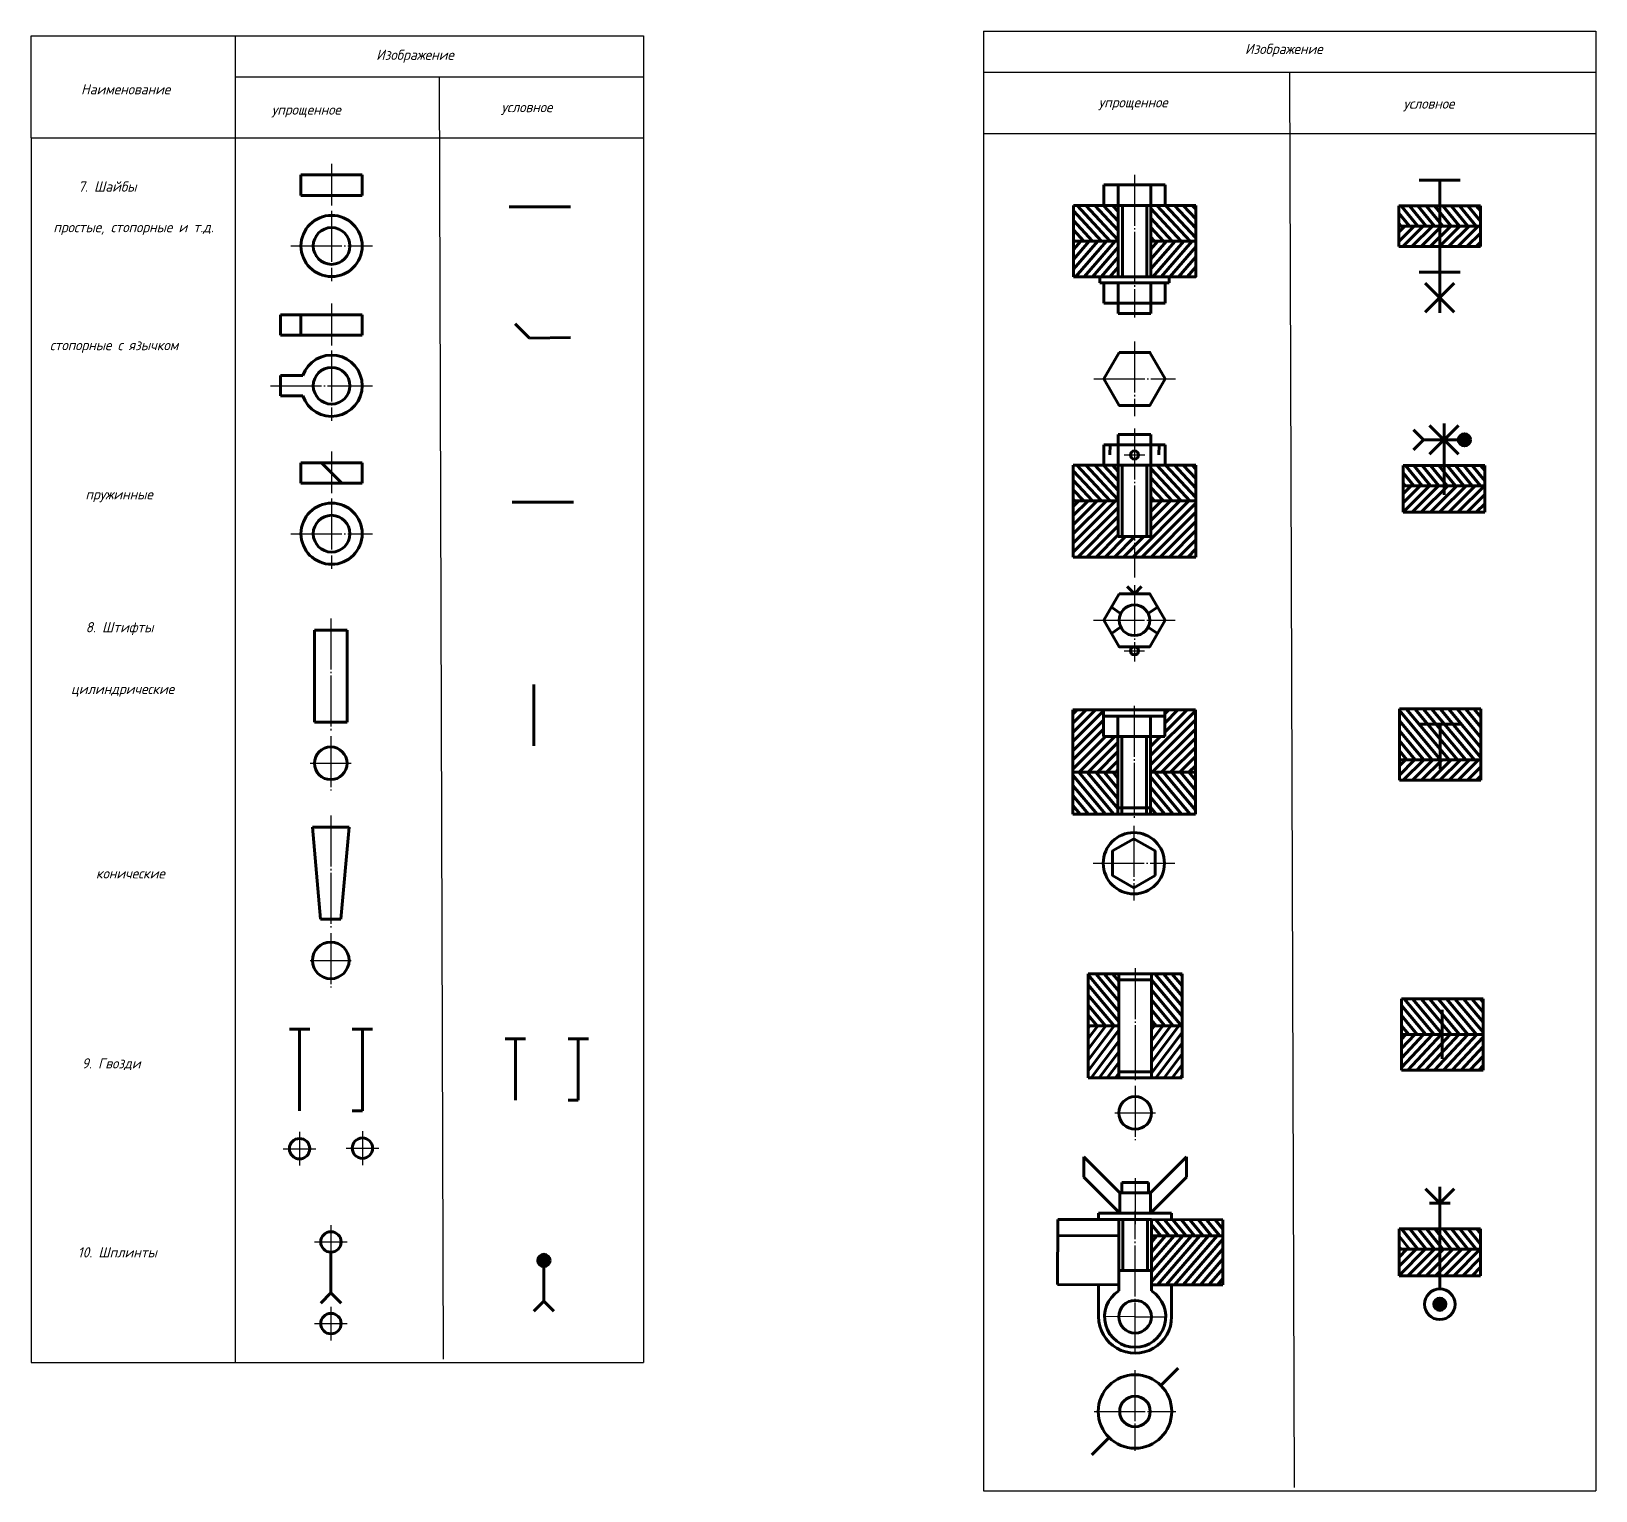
# Model space of a CAD drawing. Header units: millimetres. Extents: x 1399 to 4848, y 1458 to 2650.
# Drawn here: x 3103 to 3870, y 1934 to 2649 of the extents above; entities that cross this region are included whole.
import ezdxf

# ---------------------------------------------------------------- set-up
doc = ezdxf.new("R2010")
doc.units = ezdxf.units.MM
doc.linetypes.add('JIS_08_25', pattern=[28, 25, -1.125, 0.75, -1.125])
for name, color, linetype, lineweight in [('Осевые линии', 140, 'JIS_08_25', 30), ('Основные линии', 10, 'Continuous', 70), ('Размеры', 7, 'Continuous', 30), ('Тонкие', 90, 'Continuous', 30)]:
    doc.layers.add(name, color=color, linetype=linetype, lineweight=lineweight)
doc.styles.add('ГОСТ-5', font='', dxfattribs={"oblique": 15, "height": 5})
doc.styles.get('ГОСТ-5').set_extended_font_data('GOST Common')
pattern_1 = [(45, (-105.9775, 0), (-2.245064, 2.245064), [])]
pattern_2 = [(130, (-105.9775, 0), (-2.432191, -2.0408507), [])]

msp = doc.modelspace()

# ---------------------------------------------------------------- hatches: boundary and pattern name
at = {"layer": 'Основные линии'}
h = msp.add_hatch(dxfattribs=at)
h.set_pattern_fill('ANSI31', color=256, angle=88)
h.set_pattern_definition([(133, (-105.9775, 0), (-2.322048, -2.1653448), [])])
h.paths.add_polyline_path([(3636.07, 2563.68), (3629.07, 2563.68), (3614.07, 2563.68), (3614.07, 2546.18), (3636.07, 2546.18)])
h.paths.add_polyline_path([(3674.07, 2546.18), (3674.07, 2563.68), (3659.07, 2563.68), (3652.07, 2563.68), (3652.07, 2546.18)])
h = msp.add_hatch(dxfattribs=at)
h.set_pattern_fill('ANSI31', color=256, angle=84)
h.set_pattern_definition([(129, (-105.9775, 0), (-2.4674384, -1.9980922), [])])
h.paths.add_polyline_path([(3793.6, 2563.45), (3773.6, 2563.45), (3773.6, 2553.45), (3793.6, 2553.45)])
h.paths.add_polyline_path([(3813.6, 2563.45), (3793.6, 2563.45), (3793.6, 2553.45), (3813.6, 2553.45)])
h = msp.add_hatch(dxfattribs=at)
h.set_pattern_fill('ANSI31', color=256)
h.set_pattern_definition(pattern_1)
h.paths.add_polyline_path([(3793.6, 2553.45), (3773.6, 2553.45), (3773.6, 2543.45), (3793.6, 2543.45)])
h.paths.add_polyline_path([(3813.6, 2553.45), (3793.6, 2553.45), (3793.6, 2543.45), (3813.6, 2543.45)])
h = msp.add_hatch(dxfattribs=at)
h.set_pattern_fill('ANSI31', color=256, angle=4)
h.set_pattern_definition([(49, (-105.9775, 0), (-2.396203, 2.0829874), [])])
h.paths.add_polyline_path([(3636.07, 2546.18), (3614.07, 2546.18), (3614.07, 2528.68), (3636.07, 2528.68)])
h.paths.add_polyline_path([(3674.07, 2528.68), (3674.07, 2546.18), (3652.07, 2546.18), (3652.07, 2528.68)])
h = msp.add_hatch(color=256, dxfattribs=at)
h.dxf.hatch_style = 1
h.paths.add_polyline_path([(3808.72, 2448.79, 1), (3802.72, 2448.79, 1)])
h = msp.add_hatch(dxfattribs=at)
h.set_pattern_fill('ANSI31', color=256, angle=88)
h.set_pattern_definition([(133, (-106.0034, -127.297), (-2.322048, -2.1653448), [])])
h.paths.add_polyline_path([(3636.04, 2436.38), (3629.04, 2436.38), (3614.04, 2436.38), (3614.04, 2418.88), (3636.04, 2418.88)])
h.paths.add_polyline_path([(3674.04, 2418.88), (3674.04, 2436.38), (3659.04, 2436.38), (3652.04, 2436.38), (3652.04, 2418.88)])
h = msp.add_hatch(dxfattribs=at)
h.set_pattern_fill('ANSI31', color=256, angle=84)
h.set_pattern_definition([(129, (-103.8605, -127.159), (-2.4674384, -1.9980922), [])])
h.paths.add_polyline_path([(3795.72, 2436.29), (3775.72, 2436.29), (3775.72, 2426.29), (3795.72, 2426.29)])
h.paths.add_polyline_path([(3815.72, 2436.29), (3795.72, 2436.29), (3795.72, 2426.29), (3815.72, 2426.29)])
h = msp.add_hatch(dxfattribs=at)
h.set_pattern_fill('ANSI31', color=256)
h.set_pattern_definition(pattern_1)
h.paths.add_polyline_path([(3815.72, 2413.29), (3815.72, 2426.29), (3775.72, 2426.29), (3775.72, 2413.29)])
h = msp.add_hatch(dxfattribs=at)
h.set_pattern_fill('ANSI31', color=256)
h.set_pattern_definition([(45, (-106.0286, 7.1946), (-2.245064, 2.245064), [])])
h.paths.add_polyline_path([(3636.04, 2418.88), (3614.04, 2418.88), (3614.04, 2391.38), (3643.04, 2391.38), (3643.04, 2401.38), (3636.04, 2401.38)])
h.paths.add_polyline_path([(3674.04, 2418.88), (3652.04, 2418.88), (3652.04, 2401.38), (3643.04, 2401.38), (3643.04, 2391.38), (3674.04, 2391.38)])
h = msp.add_hatch(dxfattribs=at)
h.set_pattern_fill('ANSI31', color=256)
h.set_pattern_definition(pattern_1)
h.paths.add_polyline_path([(3628.88, 2303.48), (3628.88, 2313.48), (3628.88, 2316.48), (3613.88, 2316.48), (3613.88, 2285.98), (3635.88, 2285.98), (3635.88, 2303.48)])
h.paths.add_polyline_path([(3658.88, 2303.48), (3651.88, 2303.48), (3651.88, 2285.98), (3673.88, 2285.98), (3673.88, 2316.48), (3658.88, 2316.48), (3658.88, 2313.48)])
h = msp.add_hatch(dxfattribs=at)
h.set_pattern_fill('ANSI31', color=256, angle=85)
h.set_pattern_definition(pattern_2)
h.paths.add_polyline_path([(3813.83, 2292.02), (3813.83, 2317.02), (3793.83, 2317.02), (3773.83, 2317.02), (3773.83, 2292.02)])
h = msp.add_hatch(dxfattribs=at)
h.set_pattern_fill('ANSI31', color=256, angle=85)
h.set_pattern_definition(pattern_2)
h.paths.add_polyline_path([(3613.88, 2265.48), (3635.88, 2265.48), (3635.88, 2268.48), (3635.88, 2285.98), (3613.88, 2285.98)])
h.paths.add_polyline_path([(3651.88, 2285.98), (3651.88, 2268.48), (3651.88, 2265.48), (3673.88, 2265.48), (3673.88, 2285.98)])
h = msp.add_hatch(dxfattribs=at)
h.set_pattern_fill('ANSI31', color=256)
h.set_pattern_definition([(45, (-105.747, -261.4324), (-2.245064, 2.245064), [])])
h.paths.add_polyline_path([(3793.83, 2292.02), (3773.83, 2292.02), (3773.83, 2282.02), (3793.83, 2282.02)])
h.paths.add_polyline_path([(3813.83, 2292.02), (3793.83, 2292.02), (3793.83, 2282.02), (3813.83, 2282.02)])
h = msp.add_hatch(dxfattribs=at)
h.set_pattern_fill('ANSI31', color=256, angle=85)
h.set_pattern_definition(pattern_2)
h.paths.add_polyline_path([(3636.34, 2184.22), (3636.34, 2187.22), (3621.34, 2187.22), (3621.34, 2161.72), (3636.34, 2161.72)])
h.paths.add_polyline_path([(3667.34, 2187.22), (3652.34, 2187.22), (3652.34, 2184.22), (3652.34, 2161.72), (3667.34, 2161.72)])
h = msp.add_hatch(dxfattribs=at)
h.set_pattern_fill('ANSI31', color=256, angle=85)
h.set_pattern_definition(pattern_2)
h.paths.add_polyline_path([(3814.87, 2157.49), (3814.87, 2174.99), (3794.87, 2174.99), (3774.87, 2174.99), (3774.87, 2157.49)])
h = msp.add_hatch(dxfattribs=at)
h.set_pattern_fill('ANSI31', color=256, angle=8)
h.set_pattern_definition([(53, (-105.9775, 0), (-2.5356677, 1.9107627), [])])
h.paths.add_polyline_path([(3636.34, 2161.72), (3621.34, 2161.72), (3621.34, 2136.22), (3636.34, 2136.22), (3636.34, 2139.22)])
h.paths.add_polyline_path([(3652.34, 2139.22), (3652.34, 2136.22), (3667.34, 2136.22), (3667.34, 2161.72), (3652.34, 2161.72)])
h = msp.add_hatch(dxfattribs=at)
h.set_pattern_fill('ANSI31', color=256, angle=2)
h.set_pattern_definition([(47, (-105.9775, 0), (-2.322048, 2.1653448), [])])
h.paths.add_polyline_path([(3774.87, 2139.99), (3814.87, 2139.99), (3814.87, 2157.49), (3774.87, 2157.49)])
h = msp.add_hatch(dxfattribs=at)
h.set_pattern_fill('ANSI31', color=256, angle=85)
h.set_pattern_definition([(130, (-515.8205, -145.2366), (-2.4321911, -2.0408507), [])])
h.paths.add_polyline_path([(3687.33, 2058.88), (3687.33, 2066.68), (3652.33, 2066.89), (3652.33, 2058.82)])
h = msp.add_hatch(dxfattribs=at)
h.set_pattern_fill('ANSI31', color=256, angle=4)
h.set_pattern_definition([(49, (-515.8205, -145.2366), (-2.396203, 2.0829874), [])])
h.paths.add_polyline_path([(3687.33, 2034.86), (3687.33, 2058.88), (3652.33, 2058.82), (3652.33, 2034.89)])
h = msp.add_hatch(dxfattribs=at)
h.set_pattern_fill('ANSI31', color=256, angle=84)
h.set_pattern_definition([(129, (-105.9085, -501.1707), (-2.4674384, -1.9980922), [])])
h.paths.add_polyline_path([(3793.67, 2062.28), (3773.67, 2062.28), (3773.67, 2052.28), (3793.67, 2052.28)])
h.paths.add_polyline_path([(3813.67, 2062.28), (3793.67, 2062.28), (3793.67, 2052.28), (3813.67, 2052.28)])
h = msp.add_hatch(color=256, dxfattribs=at)
h.dxf.hatch_style = 1
h.paths.add_polyline_path([(3351.56, 2046.8, 1), (3357.56, 2046.8, 1)])
h = msp.add_hatch(dxfattribs=at)
h.set_pattern_fill('ANSI31', color=256)
h.set_pattern_definition([(45, (-108.0255, -374.0118), (-2.245064, 2.245064), [])])
h.paths.add_polyline_path([(3813.67, 2039.28), (3813.67, 2052.28), (3773.67, 2052.28), (3773.67, 2039.28)])
h = msp.add_hatch(color=256, dxfattribs=at)
h.dxf.hatch_style = 1
h.paths.add_polyline_path([(3796.67, 2025.28, 1), (3790.67, 2025.28, 1)])

# ---------------------------------------------------------------- linework, layer by layer
at = {"layer": 'Осевые линии'}
for p, q in [((3250.51, 2584.05), (3250.51, 2563.55)), ((3644.07, 2578.68), (3644.07, 2508.68)), ((3250.51, 2561.02), (3250.51, 2526.52)), ((3230.51, 2543.77), (3270.51, 2543.77)), ((3250.51, 2515.59), (3250.51, 2495.09)), ((3250.51, 2492.56), (3250.51, 2458.06)), ((3644.07, 2496.92), (3644.07, 2460.37)), ((3624.07, 2478.65), (3664.07, 2478.65)), ((3220.51, 2475.31), (3270.51, 2475.31)), ((3644.04, 2454.38), (3644.04, 2381.38)), ((3250.51, 2443.11), (3250.51, 2422.61)), ((3639.04, 2441.38), (3649.04, 2441.38)), ((3250.51, 2420.07), (3250.51, 2385.57)), ((3230.51, 2402.82), (3270.51, 2402.82)), ((3644, 2377.65), (3644, 2340.15)), ((3250.09, 2361.28), (3250.09, 2306.28)), ((3624, 2360.4), (3664, 2360.4)), ((3639, 2345.41), (3649, 2345.41)), ((3643.88, 2318.48), (3643.88, 2263.48)), ((3250.09, 2303.6), (3250.09, 2277.04)), ((3240.09, 2290.32), (3260.09, 2290.32)), ((3250.09, 2264.73), (3250.09, 2209.73)), ((3643.72, 2259.64), (3643.72, 2223.09)), ((3623.72, 2241.37), (3663.72, 2241.37)), ((3250.09, 2207.05), (3250.09, 2180.49)), ((3240.09, 2193.77), (3260.09, 2193.77)), ((3644.34, 2189.99), (3644.34, 2134.99)), ((3644.34, 2132.31), (3644.34, 2105.75)), ((3634.34, 2119.03), (3654.34, 2119.03)), ((3234.83, 2109.8), (3234.83, 2093.25)), ((3265.63, 2110.04), (3265.63, 2093.49)), ((3226.83, 2101.52), (3242.83, 2101.52)), ((3257.63, 2101.77), (3273.63, 2101.77)), ((3644.33, 2087.09), (3644.33, 2064.59)), ((3644.33, 2001.12), (3644.33, 2071.12)), ((3250.2, 2064.1), (3250.2, 2047.54)), ((3242.2, 2055.82), (3258.2, 2055.82)), ((3250.2, 2024.1), (3250.2, 2007.54)), ((3644.33, 2019.2), (3629.56, 2019.22)), ((3644.33, 2019.2), (3658.49, 2019.2)), ((3242.2, 2015.82), (3258.2, 2015.82)), ((3644.26, 1993), (3644.26, 1953.5)), ((3624.26, 1972.75), (3664.26, 1972.75))]:
    msp.add_line(p, q, dxfattribs=at)
at = {"layer": 'Основные линии'}
for p, q in [((3235.51, 2568.55), (3235.51, 2578.55)), ((3235.51, 2578.55), (3265.51, 2578.55)), ((3265.51, 2578.55), (3265.51, 2568.55)), ((3644.07, 2573.68), (3629.07, 2573.68)), ((3629.07, 2573.68), (3629.07, 2563.68)), ((3636.07, 2573.68), (3636.07, 2528.68)), ((3644.07, 2573.68), (3659.07, 2573.68)), ((3652.07, 2573.68), (3652.07, 2528.68)), ((3659.07, 2563.68), (3659.07, 2573.68)), ((3793.6, 2575.95), (3783.6, 2575.95)), ((3793.6, 2575.95), (3793.6, 2530.95)), ((3793.6, 2575.95), (3803.6, 2575.95)), ((3250.51, 2568.55), (3235.51, 2568.55)), ((3250.51, 2568.55), (3265.51, 2568.55)), ((3337.53, 2562.9), (3367.53, 2562.9)), ((3629.07, 2563.68), (3614.07, 2563.68)), ((3614.07, 2563.68), (3614.07, 2528.68)), ((3629.07, 2563.68), (3659.07, 2563.68)), ((3638.07, 2528.68), (3638.07, 2563.68)), ((3650.07, 2528.68), (3650.07, 2563.68)), ((3659.07, 2563.68), (3674.07, 2563.68)), ((3674.07, 2563.68), (3674.07, 2528.68)), ((3773.6, 2543.45), (3773.6, 2563.45)), ((3773.6, 2563.45), (3793.6, 2563.45)), ((3793.6, 2563.45), (3813.6, 2563.45)), ((3813.6, 2563.45), (3813.6, 2543.45)), ((3773.6, 2553.45), (3813.6, 2553.45)), ((3636.07, 2546.18), (3614.07, 2546.18)), ((3652.07, 2546.18), (3674.07, 2546.18)), ((3813.6, 2543.45), (3773.6, 2543.45)), ((3793.6, 2530.95), (3783.6, 2530.95)), ((3793.6, 2530.95), (3793.6, 2510.95)), ((3793.6, 2530.95), (3803.6, 2530.95)), ((3614.07, 2528.68), (3636.07, 2528.68)), ((3627.07, 2525.68), (3627.07, 2528.68)), ((3627.07, 2528.68), (3659.07, 2528.68)), ((3629.07, 2525.68), (3627.07, 2525.68)), ((3629.07, 2515.68), (3629.07, 2525.68)), ((3629.07, 2525.68), (3659.07, 2525.68)), ((3636.07, 2525.68), (3636.07, 2515.68)), ((3674.07, 2528.68), (3652.07, 2528.68)), ((3652.07, 2525.68), (3652.07, 2515.68)), ((3659.07, 2528.68), (3661.07, 2528.67)), ((3659.07, 2525.68), (3659.07, 2515.68)), ((3659.07, 2525.68), (3661.04, 2525.67)), ((3661.07, 2528.67), (3661.04, 2525.67)), ((3786.53, 2525.52), (3800.67, 2511.38)), ((3786.53, 2511.38), (3800.67, 2525.52)), ((3644.07, 2515.68), (3629.07, 2515.68)), ((3636.07, 2515.68), (3636.07, 2510.68)), ((3644.07, 2515.68), (3659.07, 2515.68)), ((3652.07, 2510.68), (3652.07, 2515.68)), ((3235.51, 2510.09), (3225.51, 2510.09)), ((3225.51, 2510.09), (3225.51, 2500.09)), ((3235.51, 2500.09), (3235.51, 2510.09)), ((3235.51, 2510.09), (3265.51, 2510.09)), ((3265.51, 2510.09), (3265.51, 2500.09)), ((3636.07, 2510.68), (3652.07, 2510.68)), ((3225.51, 2500.09), (3235.51, 2500.09)), ((3250.51, 2500.09), (3235.51, 2500.09)), ((3250.51, 2500.09), (3265.51, 2500.09)), ((3347.53, 2498.63), (3340.46, 2505.7)), ((3347.53, 2498.63), (3367.53, 2498.89)), ((3225.51, 2480.31), (3225.49, 2470.31)), ((3236.37, 2480.31), (3225.51, 2480.31)), ((3225.49, 2470.31), (3236.37, 2470.31)), ((3785.72, 2448.79), (3780.77, 2453.74)), ((3788.65, 2455.86), (3802.79, 2441.72)), ((3788.65, 2441.72), (3802.79, 2455.86)), ((3795.72, 2456.79), (3795.72, 2421.79)), ((3644.04, 2446.38), (3629.04, 2446.38)), ((3629.04, 2446.38), (3629.04, 2436.38)), ((3632.04, 2446.38), (3632, 2441.38)), ((3652.04, 2451.38), (3636.04, 2451.38)), ((3636.04, 2451.38), (3636.04, 2446.38)), ((3636.04, 2446.38), (3636.04, 2401.38)), ((3644.04, 2446.38), (3659.04, 2446.38)), ((3652.04, 2446.38), (3652.04, 2451.38)), ((3652.04, 2446.38), (3652.04, 2401.38)), ((3656.04, 2446.38), (3656, 2441.38)), ((3659.04, 2436.38), (3659.04, 2446.38)), ((3785.72, 2448.79), (3780.77, 2443.84)), ((3805.72, 2448.79), (3785.72, 2448.79)), ((3235.51, 2427.61), (3235.51, 2437.61)), ((3235.51, 2437.61), (3265.51, 2437.61)), ((3255.51, 2427.61), (3245.51, 2437.61)), ((3265.51, 2437.61), (3265.51, 2427.61)), ((3629.04, 2436.38), (3614.04, 2436.38)), ((3614.04, 2436.38), (3614.04, 2391.38)), ((3629.04, 2436.38), (3659.04, 2436.38)), ((3638.04, 2401.38), (3638.04, 2436.38)), ((3650.04, 2401.38), (3650.04, 2436.38)), ((3659.04, 2436.38), (3674.04, 2436.38)), ((3674.04, 2436.38), (3674.04, 2391.38)), ((3775.72, 2413.29), (3775.72, 2436.29)), ((3775.72, 2436.29), (3795.72, 2436.29)), ((3795.72, 2436.29), (3815.72, 2436.29)), ((3815.72, 2436.29), (3815.72, 2413.29)), ((3250.51, 2427.61), (3235.51, 2427.61)), ((3250.51, 2427.61), (3265.51, 2427.61)), ((3775.72, 2426.29), (3815.72, 2426.29)), ((3339.06, 2418.2), (3369.06, 2418.2)), ((3636.04, 2418.88), (3614.04, 2418.88)), ((3652.04, 2418.88), (3674.04, 2418.88)), ((3815.72, 2413.29), (3775.72, 2413.29)), ((3636.04, 2401.38), (3652.04, 2401.38)), ((3614.04, 2391.38), (3674.04, 2391.38)), ((3644, 2373.39), (3640.46, 2376.93)), ((3644, 2373.39), (3647.53, 2376.93)), ((3632.75, 2366.9), (3637.21, 2363.77)), ((3655.25, 2366.9), (3650.78, 2363.77)), ((3242.09, 2355.51), (3242.09, 2310.51)), ((3242.09, 2355.51), (3258.09, 2355.51)), ((3258.09, 2355.51), (3258.09, 2310.51)), ((3632.75, 2353.91), (3637.21, 2357.04)), ((3655.25, 2353.91), (3650.78, 2357.04)), ((3349.61, 2328.87), (3349.61, 2298.87)), ((3613.88, 2316.48), (3613.88, 2265.48)), ((3613.88, 2316.48), (3628.88, 2316.48)), ((3628.88, 2313.48), (3628.88, 2316.48)), ((3628.88, 2316.48), (3658.88, 2316.48)), ((3658.88, 2316.48), (3658.88, 2313.48)), ((3658.88, 2316.48), (3673.88, 2316.48)), ((3673.88, 2316.48), (3673.88, 2265.48)), ((3773.83, 2282.02), (3773.83, 2317.02)), ((3773.83, 2317.02), (3793.83, 2317.02)), ((3793.83, 2317.02), (3813.83, 2317.02)), ((3813.83, 2317.02), (3813.83, 2282.02)), ((3242.09, 2310.51), (3258.09, 2310.51)), ((3643.88, 2313.48), (3628.88, 2313.48)), ((3628.88, 2313.48), (3628.88, 2303.48)), ((3635.88, 2313.48), (3635.88, 2268.48)), ((3643.88, 2313.48), (3658.88, 2313.48)), ((3651.88, 2313.48), (3651.88, 2268.48)), ((3658.88, 2303.48), (3658.88, 2313.48)), ((3793.83, 2309.52), (3783.83, 2309.52)), ((3793.83, 2309.52), (3793.83, 2287.52)), ((3793.83, 2309.52), (3803.83, 2309.52)), ((3628.88, 2303.48), (3658.88, 2303.48)), ((3637.88, 2268.48), (3637.88, 2303.48)), ((3649.88, 2268.48), (3649.88, 2303.48)), ((3635.88, 2285.98), (3613.88, 2285.98)), ((3651.88, 2285.98), (3673.88, 2285.98)), ((3773.83, 2292.02), (3813.83, 2292.02)), ((3813.83, 2282.02), (3773.83, 2282.02)), ((3613.88, 2265.48), (3673.88, 2265.48)), ((3635.88, 2268.48), (3651.88, 2268.48)), ((3635.88, 2268.48), (3635.88, 2265.48)), ((3635.88, 2265.48), (3651.88, 2265.48)), ((3637.88, 2268.48), (3637.88, 2265.48)), ((3649.88, 2268.48), (3649.88, 2265.48)), ((3651.88, 2265.48), (3651.88, 2268.48)), ((3241.09, 2258.96), (3259.09, 2258.96)), ((3241.09, 2258.96), (3245.09, 2213.96)), ((3259.09, 2258.96), (3255.09, 2213.96)), ((3245.09, 2213.96), (3255.09, 2213.96)), ((3621.34, 2161.72), (3621.34, 2187.22)), ((3621.34, 2187.22), (3667.34, 2187.22)), ((3636.34, 2184.22), (3636.34, 2187.22)), ((3636.34, 2187.22), (3652.34, 2187.22)), ((3652.34, 2187.22), (3652.34, 2184.22)), ((3667.34, 2187.22), (3667.34, 2136.22)), ((3636.34, 2184.22), (3636.34, 2139.22)), ((3636.34, 2184.22), (3652.34, 2184.22)), ((3652.34, 2184.22), (3652.34, 2139.22)), ((3774.87, 2139.99), (3774.87, 2174.99)), ((3774.87, 2174.99), (3794.87, 2174.99)), ((3794.87, 2174.99), (3814.87, 2174.99)), ((3814.87, 2174.99), (3814.87, 2139.99)), ((3794.87, 2169.49), (3794.87, 2145.49)), ((3234.83, 2160.02), (3229.83, 2160.02)), ((3234.83, 2160.02), (3234.83, 2120.02)), ((3234.83, 2160.02), (3239.83, 2160.02)), ((3265.63, 2160.02), (3260.63, 2160.02)), ((3265.63, 2160.02), (3265.63, 2120.02)), ((3265.63, 2160.02), (3270.63, 2160.02)), ((3340.62, 2155.32), (3335.62, 2155.32)), ((3340.62, 2155.32), (3340.62, 2125.32)), ((3340.62, 2155.32), (3345.62, 2155.32)), ((3371.43, 2155.32), (3366.43, 2155.32)), ((3371.43, 2155.32), (3371.43, 2125.32)), ((3371.43, 2155.32), (3376.43, 2155.32)), ((3636.34, 2161.72), (3621.34, 2161.72)), ((3621.34, 2136.22), (3621.34, 2161.72)), ((3652.34, 2161.72), (3667.34, 2161.72)), ((3774.87, 2157.49), (3814.87, 2157.49)), ((3636.34, 2139.22), (3652.34, 2139.22)), ((3636.34, 2139.22), (3636.34, 2136.22)), ((3652.34, 2136.22), (3652.34, 2139.22)), ((3814.87, 2139.99), (3774.87, 2139.99)), ((3667.34, 2136.22), (3621.34, 2136.22)), ((3636.34, 2136.22), (3652.34, 2136.22)), ((3371.43, 2125.32), (3366.43, 2125.32)), ((3265.63, 2120.02), (3260.63, 2120.02)), ((3619.15, 2087.57), (3619.15, 2097.57)), ((3619.15, 2097.57), (3636.83, 2079.89)), ((3669.51, 2097.57), (3651.83, 2079.89)), ((3669.51, 2087.57), (3669.51, 2097.57)), ((3636.83, 2069.89), (3619.15, 2087.57)), ((3651.83, 2069.89), (3669.51, 2087.57)), ((3636.83, 2069.89), (3636.83, 2079.89)), ((3651.83, 2079.89), (3636.83, 2079.89)), ((3637.83, 2079.89), (3637.85, 2084.89)), ((3637.85, 2084.89), (3650.86, 2084.89)), ((3650.83, 2079.89), (3650.86, 2084.89)), ((3651.83, 2069.89), (3651.83, 2079.89)), ((3786.6, 2081.85), (3793.67, 2074.78)), ((3793.67, 2082.78), (3793.67, 2047.78)), ((3793.67, 2074.78), (3800.74, 2081.85)), ((3798.67, 2074.78), (3788.67, 2074.78)), ((3606.33, 2034.99), (3606.48, 2066.89)), ((3621.33, 2066.89), (3606.48, 2066.89)), ((3621.33, 2066.89), (3636.33, 2066.89)), ((3626.44, 2066.89), (3626.44, 2069.89)), ((3626.44, 2069.89), (3662.22, 2069.89)), ((3652.33, 2066.89), (3636.33, 2066.89)), ((3636.33, 2031.89), (3636.33, 2066.89)), ((3636.83, 2069.89), (3651.83, 2069.89)), ((3638.33, 2066.89), (3638.33, 2041.89)), ((3650.33, 2066.89), (3650.33, 2041.89)), ((3652.33, 2031.89), (3652.33, 2066.89)), ((3687.33, 2066.68), (3652.33, 2066.89)), ((3662.22, 2069.89), (3662.22, 2066.83)), ((3687.33, 2034.86), (3687.33, 2066.68)), ((3636.33, 2058.89), (3606.45, 2058.96)), ((3652.33, 2058.82), (3687.33, 2058.88)), ((3773.67, 2039.28), (3773.67, 2062.28)), ((3773.67, 2062.28), (3793.67, 2062.28)), ((3793.67, 2062.28), (3813.67, 2062.28)), ((3813.67, 2062.28), (3813.67, 2039.28)), ((3250.2, 2050.82), (3250.2, 2030.82)), ((3773.67, 2052.28), (3813.67, 2052.28)), ((3793.67, 2032.78), (3793.67, 2047.78)), ((3354.56, 2046.8), (3354.56, 2026.8)), ((3652.33, 2041.89), (3636.33, 2041.89)), ((3636.33, 2034.89), (3606.33, 2034.99)), ((3626.44, 2019.2), (3626.44, 2034.92)), ((3652.33, 2034.89), (3687.33, 2034.86)), ((3662.22, 2019.2), (3662.22, 2034.88)), ((3813.67, 2039.28), (3773.67, 2039.28)), ((3250.2, 2030.82), (3245.25, 2025.87)), ((3250.2, 2030.82), (3255.15, 2025.87)), ((3354.56, 2026.8), (3349.61, 2021.85)), ((3354.56, 2026.8), (3359.51, 2021.85)), ((3656.94, 1985.53), (3665.39, 1994.05)), ((3631.58, 1959.98), (3623.13, 1951.46))]:
    msp.add_line(p, q, dxfattribs=at)
for points in [[(3636.57, 2491.64), (3629.07, 2478.65), (3636.57, 2465.65), (3651.57, 2465.65), (3659.07, 2478.65), (3651.57, 2491.64)], [(3636.5, 2373.39), (3629, 2360.4), (3636.5, 2347.41), (3651.5, 2347.41), (3659, 2360.4), (3651.5, 2373.39)], [(3654.11, 2235.37), (3654.11, 2247.37), (3643.72, 2253.37), (3633.32, 2247.37), (3633.32, 2235.37), (3643.72, 2229.37)]]:
    msp.add_lwpolyline(points, close=True, dxfattribs=at)
for centre, radius in [((3250.51, 2543.77), 15), ((3250.51, 2543.77), 9), ((3250.51, 2475.31), 9), ((3805.72, 2448.79), 3), ((3644.04, 2441.38), 2), ((3250.51, 2402.82), 15), ((3250.51, 2402.82), 9), ((3644, 2360.4), 7.5), ((3644, 2345.41), 2), ((3250.09, 2290.32), 8), ((3643.72, 2241.37), 15), ((3250.09, 2193.77), 9), ((3644.34, 2119.03), 8), ((3234.83, 2101.52), 5), ((3265.63, 2101.77), 5), ((3250.2, 2055.82), 5), ((3354.56, 2046.8), 3), ((3793.67, 2025.28), 7.5), ((3644.33, 2019.2), 8), ((3793.67, 2025.28), 3), ((3250.2, 2015.82), 5), ((3644.26, 1972.75), 18), ((3644.26, 1972.75), 7.5)]:
    msp.add_circle(centre, radius, dxfattribs=at)
for centre, radius, start, end in [((3250.51, 2475.31), 15, 199.47116, 160.52878), ((3644.33, 2019.2), 15, 122.23095, 57.76905), ((3644.33, 2019.2), 17.89, 179.92524, 0)]:
    msp.add_arc(centre, radius, start, end, dxfattribs=at)
at = {"layer": 'Тонкие'}
for p, q in [((3103.33, 2596.72), (3103.33, 2646.72)), ((3103.33, 2646.72), (3403.33, 2646.72)), ((3203.33, 2646.72), (3203.33, 1996.72)), ((3403.33, 2646.72), (3403.33, 2596.72)), ((3570.07, 2648.95), (3570.07, 1933.95)), ((3570.07, 2648.95), (3870.07, 2648.95)), ((3870.07, 2648.95), (3870.07, 2598.95)), ((3203.33, 2626.72), (3403.33, 2626.72)), ((3303.24, 2626.72), (3305.17, 1998.37)), ((3570.07, 2628.95), (3870.07, 2628.95)), ((3720.07, 2628.95), (3722.2, 1935.6)), ((3103.33, 2596.72), (3403.33, 2596.72)), ((3103.33, 2596.72), (3103.33, 1996.72)), ((3403.33, 2596.72), (3403.33, 1996.72)), ((3570.07, 2598.95), (3870.07, 2598.95)), ((3870.07, 2598.95), (3870.07, 1933.95)), ((3103.33, 1996.72), (3403.33, 1996.72)), ((3570.07, 1933.95), (3870.07, 1933.95))]:
    msp.add_line(p, q, dxfattribs=at)

# ---------------------------------------------------------------- texts
at = {"layer": 'Размеры', "char_height": 5, "attachment_point": 1, "style": 'ГОСТ-5'}
for s, insert, width in [('Изображение', (3272.36, 2639.95), 71.98), ('Изображение', (3698.18, 2642.84), 71.98), ('Наименование', (3127.72, 2623.06), 71.98), ('упрощенное', (3626.44, 2616.67), 71.98), ('условное', (3775.83, 2616.05), 71.98), ('упрощенное', (3221.17, 2613.1), 71.98), ('условное', (3333.74, 2614.32), 71.98), ('\\pxi-3,l4,t4;7. Шайбы', (3121.29, 2575.4), 71.98), ('\\pxi-3,l4,t4;простые, стопорные и т.д.', (3109.14, 2555.5), 93.3792), ('\\pxi-3,l4,t4;стопорные с язычком', (3107.42, 2497.71), 93.3792), ('\\pxi-3,l4,t4;пружинные', (3124.85, 2424.61), 93.3792), ('\\pxi-3,l4,t4;8. Штифты', (3124.96, 2359.5), 71.98), ('\\pxi-3,l4,t4;цилиндрические', (3117.82, 2329.27), 93.3792), ('\\pxi-3,l4,t4;конические', (3130.02, 2238.89), 93.3792), ('\\pxi-3,l4,t4;9. Гвозди', (3123.08, 2145.82), 71.98), ('\\pxi-3,l4,t4;10. Шплинты', (3121.1, 2053.24), 71.98)]:
    msp.add_mtext(s, dxfattribs=dict(at, insert=insert, width=width))

doc.saveas('drawing.dxf')
